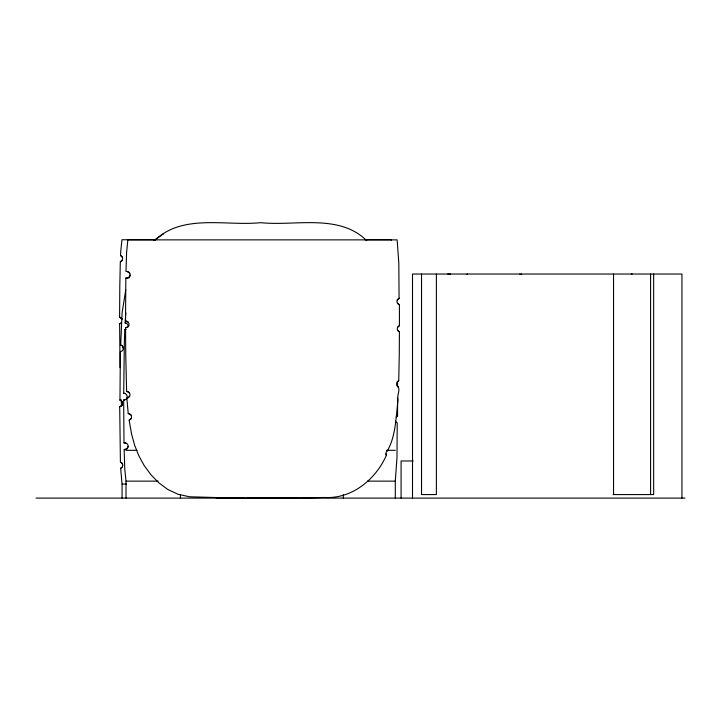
<?xml version="1.0" encoding="UTF-8"?>
<svg xmlns="http://www.w3.org/2000/svg" width="721" height="721" viewBox="0 0 721 721"><rect width="100%" height="100%" fill="white"/><g stroke="black" fill="none" stroke-linecap="round" stroke-linejoin="round"><path stroke-width="1.08" d="M343.313 498.103L343.313 494.723M119.605 317.096L122.155 319.015L119.605 317.096L119.803 285.876L120.317 261.804L122.056 260.497L122.606 258.884A3.389 3.389 0 0 0 121.218 255.892L120.56 255.531L120.704 251.854L121.957 239.742L155.529 239.742M395.369 421.001A3.389 3.389 0 0 0 397.208 422.74L396.983 457.628L395.297 481.132L395.297 498.103M397.568 416.332L396.91 416.567A3.38 3.38 0 0 0 396.153 417.089L397.568 416.323L397.631 397.568M122.246 404.823L122.39 402.336A3.38 3.38 0 0 0 119.956 400.11L120.371 351.659A3.38 3.38 0 0 0 123.3 348.063M124.769 329.623L126.058 329.398A3.389 3.389 0 0 1 125.265 329.614L124.769 329.623L124.309 343.935L123.706 393.324L124.823 393.441A3.38 3.38 0 0 1 124.354 400.029L123.661 400.038L124.003 442.91L125.833 442.973M397.875 330.714L399.416 331.921L399.263 354.254L398.74 380.724L397.298 381.742M398.938 331.678L397.848 330.669A3.389 3.389 0 0 1 399.434 325.64L399.416 304.668L398.767 304.433A3.389 3.389 0 0 1 399.064 298.269L398.83 263.372L397.136 239.868L127.86 239.868L126.617 251.971L125.977 271.511L127.112 271.457A3.389 3.389 0 0 1 129.798 273.61C130.816 276.035 128.338 278.784 125.842 278.09L125.508 320.962L128.455 322.341M120.407 344.98L122.182 345.783L123.3 348.09L123.129 347.216A3.38 3.38 0 0 0 120.695 345.017L122.11 312.716L125.742 289.995M125.833 323.044L125.075 322.909L125.842 312.725M128.149 446.497L126.887 448.841L124.129 449.489L124.769 469.029L126.013 481.132L126.013 498.103M632.182 274.034L631.236 274.034M122.056 498.103L122.056 484.079L120.659 468.29L121.335 467.92A3.389 3.389 0 0 0 122.705 464.946L122.155 463.324L120.416 462.017L119.704 406.734C123.381 406.365 123.426 400.443 119.713 400.074M129.131 277.973L130.267 275.107M385.987 453.824L386.24 455.645C375.452 479.708 351.749 499.139 324.315 497.472C295.79 498.346 267.248 498.436 238.714 498.103M397.217 300.008L399.38 298.188M397.586 327.388L399.461 325.64M122.2 404.896L119.704 406.734M128.78 325.748L127.626 327.109L125.553 327.676L125.733 354.254L126.617 391.377L129.374 392.756M126.617 391.377L127.112 391.386A3.407 3.407 0 0 1 129.672 396.217L127.013 398.082L127.004 399.921L128.23 413.557L130.988 414.926M131.312 418.342L129.104 420.163L131.61 434.186L134.638 445.236L138.811 455.753L144.263 465.676L151.031 474.842L158.836 482.818L167.669 489.379L177.97 494.264L189.533 496.769L237.894 498.184M122.029 260.542L120.317 261.804M154.645 240.571C182.548 213.344 225.664 226.268 260.605 222.672C295.601 226.277 338.843 213.281 366.746 240.652M121.939 467.343L120.659 468.29M153.744 240.607L163.595 233.775M125.923 399.371L123.661 400.038M397.127 385.807C401.372 388.574 396.514 395.703 397.992 399.885C396.009 416.675 395.838 436.16 387.375 450.805M466.514 274.539L467.505 274.034M450.4 274.034L447.741 274.034M247.105 498.022L249.899 497.923M398.74 380.724L398.686 380.733A3.389 3.389 0 0 0 398.389 386.907M126.923 398.091L127.68 397.956A3.389 3.389 0 0 0 129.672 396.217M126.761 327.532L125.553 327.676M273.764 498.067L272.781 497.986M119.623 323.747L121.335 322.945L119.623 323.747L120.056 367.665M123.706 393.324L124.913 393.459M273.592 498.076L270.672 498.148M250.07 497.923L252.638 497.887M270.582 498.148L267.671 498.175M297.539 497.86L247.375 498.058M252.729 497.887L255.072 497.869M255.108 497.869L261.813 497.86M265.526 498.184L261.885 498.202M365.069 239.742L391.233 239.742L391.386 240.526M126.013 450.319L137.008 450.319M386.501 450.319L395.297 450.319M413.223 460.971L401.083 460.971L401.083 498.103M126.013 481.132L158.07 481.132M367.512 481.132L395.297 481.132M122.056 484.079L126.499 484.079M613.057 494.57L653.65 494.57L653.65 274.034M36.05 498.103L684.95 498.103M261.813 498.202L256.892 498.193M264.283 497.869L261.885 497.86M264.355 497.869L272.628 497.977M256.406 498.184L251.043 498.139M244.473 498.229L216.255 497.878M125.508 320.962L126.202 320.971A3.407 3.407 0 0 1 126.743 327.559M128.23 413.557L128.735 413.566A3.407 3.407 0 0 1 129.275 420.154M126.914 271.457L129.374 272.826M125.075 322.918L125.742 323.017A3.389 3.389 0 0 1 128.158 326.559M399.416 304.668L397.505 303.334M125.842 278.09L127.68 278.027A3.389 3.389 0 0 0 129.672 276.287M120.416 462.017L122.173 463.351L122.705 464.973M120.56 255.531L122.309 257.217M519.877 274.034L520.337 274.359M129.392 272.862L129.798 273.61M386.42 455.185L386.159 454.645A3.389 3.389 0 0 1 388.123 450.391M521.4 274.034L521.662 274.611M121.092 399.641L121.597 405.896M397.523 381.418L397.559 386.898M180.421 494.723L180.43 498.103M681.94 498.103L681.94 274.034L412.511 274.034L412.511 498.103M650.585 274.034L650.585 494.57M613.544 274.034L613.544 494.57M436.376 274.034L436.376 494.57L421.533 494.57L421.533 274.034M123.976 442.874A3.407 3.407 0 0 1 127.95 447.39L126.842 448.877A3.407 3.407 0 0 1 124.309 449.571"/></g></svg>
